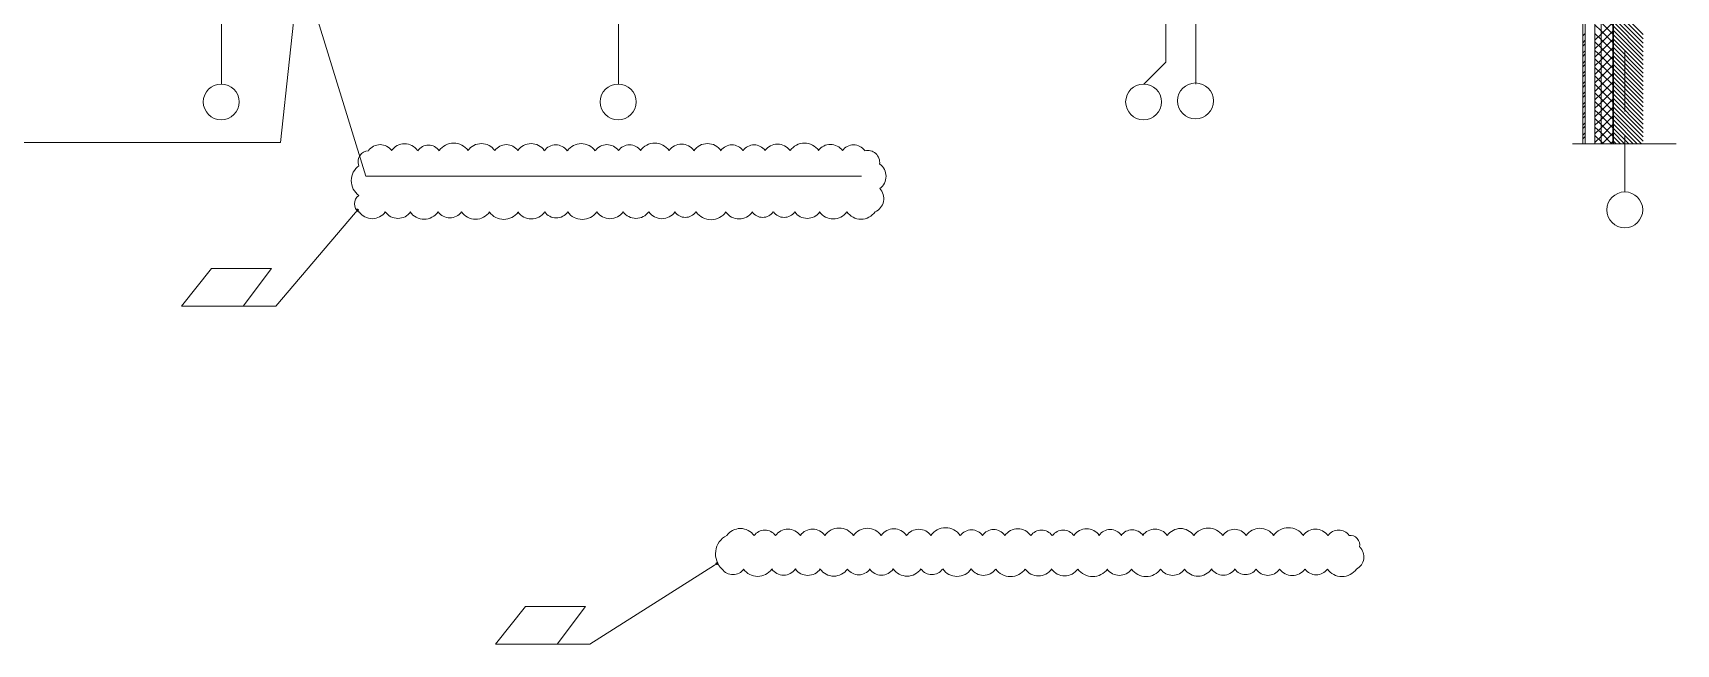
# Model space of a CAD drawing. Header units: millimetres. Extents: x -356862 to 418287, y 0 to 839748.
# Drawn here: x 397891 to 411865, y 752437 to 757635 of the extents above; entities that cross this region are included whole.
import ezdxf

# ---------------------------------------------------------------- set-up
doc = ezdxf.new("R2010")
doc.units = ezdxf.units.MM
doc.layers.add('PDF _Геометрия', color=7, linetype='Continuous', true_color=0xbababa)
doc.layers.add('PDF _Сплошная заливка', color=7, linetype='Continuous', true_color=0xf50000)

msp = doc.modelspace()

# ---------------------------------------------------------------- linework, layer by layer
at = {"layer": 'PDF _Геометрия', "color": 7, "lineweight": 13}
msp.add_lwpolyline([(411072.9051, 756691.2181), (411072.9051, 760899.8779), (411092.3897, 760899.8779), (411328.369, 760899.8779), (411328.369, 759364.9295), (411092.3897, 759364.9295), (411328.369, 759364.9295), (411583.833, 759364.9295), (411328.369, 759364.9295), (411328.369, 756691.2181)], dxfattribs=at)
at = {"layer": 'PDF _Геометрия', "color": 7, "lineweight": 9}
msp.add_lwpolyline([(411092.3897, 756691.2181), (411092.3897, 759364.9295), (411092.3897, 760899.8779), (411092.3897, 759364.9295)], close=True, dxfattribs=at)
for points in [[(411174.6577, 756691.2181), (411174.6577, 759364.9295), (411174.6577, 760899.8779)], [(411226.6165, 756691.2181), (411226.6165, 759364.9295), (411226.6165, 760899.8779)], [(399494.7608, 757199.981), (399494.7608, 757992.3522)], [(407338.369, 757199.981), (407524.5546, 757386.1666), (407524.5546, 758011.8367)], [(402869.9154, 757199.981), (402869.9154, 757918.7439)], [(407780.0185, 757199.981), (407780.0185, 757918.7439)], [(411430.1216, 757581.012), (411430.1216, 757581.012)], [(411430.1216, 756966.1666), (411430.1216, 757479.2594)], [(411430.1216, 756864.414), (411430.1216, 756864.414)], [(411430.1216, 756282.0429), (411430.1216, 756762.6614)]]:
    msp.add_lwpolyline(points, dxfattribs=at)
at = {"layer": 'PDF _Геометрия', "color": 7, "lineweight": 30}
msp.add_lwpolyline([(411583.833, 760204.9295), (411583.833, 760899.8779), (411328.369, 760899.8779), (411328.369, 760204.9295), (411328.369, 759364.9295), (411328.369, 756691.2181)], dxfattribs=at)
at = {"layer": 'PDF _Геометрия', "color": 251, "lineweight": 20, "true_color": 0x545454}
for points in [[(399535.8948, 760269.8779), (399542.3897, 760246.0635), (400722.2866, 756416.2697), (400817.5443, 756416.2697), (404937.4412, 756416.2697)], [(400304.4515, 759564.1047), (400302.2866, 759540.2903), (399997.0288, 756702.0429), (399901.7711, 756702.0429), (397180.4309, 756702.0429)]]:
    msp.add_lwpolyline(points, dxfattribs=at)
at = {"layer": 'PDF _Геометрия', "color": 8, "lineweight": 9, "true_color": 0x808080}
for points in [[(411583.833, 757583.1769), (411328.369, 757838.6408), (411226.6165, 757942.5584), (411174.6577, 757992.3522)], [(411583.833, 757511.7336), (411328.369, 757767.1975), (411226.6165, 757868.9501), (411174.6577, 757920.9089)], [(411583.833, 757619.981), (411328.369, 757875.445)], [(411583.833, 757438.1254), (411328.369, 757693.5893), (411226.6165, 757797.5068), (411174.6577, 757847.3006)], [(411583.833, 757366.6821), (411328.369, 757622.146), (411226.6165, 757723.8986), (411174.6577, 757775.8573)], [(411174.6577, 757572.3522), (411226.6165, 757624.3109), (411328.369, 757726.0635)], [(411583.833, 757546.3728), (411328.369, 757804.0017)], [(411583.833, 757474.9295), (411328.369, 757730.3934)], [(411072.9051, 757609.1563), (411092.3897, 757630.8058)], [(411072.9051, 757550.7027), (411092.3897, 757572.3522)], [(411583.833, 757293.0738), (411328.369, 757550.7027), (411226.6165, 757652.4553), (411174.6577, 757704.414)], [(411174.6577, 757498.7439), (411226.6165, 757550.7027), (411328.369, 757652.4553)], [(411583.833, 757221.6305), (411328.369, 757477.0944), (411226.6165, 757578.847), (411174.6577, 757630.8058)], [(411174.6577, 757427.3006), (411226.6165, 757479.2594), (411328.369, 757581.012)], [(411583.833, 757403.4862), (411328.369, 757658.9501)], [(411583.833, 757329.8779), (411328.369, 757585.3419)], [(411072.9051, 757522.5584), (411092.3897, 757542.0429)], [(411072.9051, 757464.1047), (411092.3897, 757483.5893)], [(411072.9051, 757433.7955), (411092.3897, 757455.445)], [(411583.833, 757150.1872), (411328.369, 757405.6511), (411226.6165, 757507.4037), (411174.6577, 757559.3625)], [(411174.6577, 757355.8573), (411226.6165, 757405.6511), (411328.369, 757509.5687)], [(411583.833, 757076.579), (411328.369, 757332.0429), (411226.6165, 757435.9604), (411174.6577, 757485.7542)], [(411174.6577, 757282.2491), (411226.6165, 757334.2078), (411328.369, 757435.9604)], [(411583.833, 757258.4346), (411328.369, 757513.8986)], [(411583.833, 757184.8264), (411328.369, 757442.4553)], [(411072.9051, 757375.3419), (411092.3897, 757396.9913)], [(411072.9051, 757347.1975), (411092.3897, 757366.6821)], [(411072.9051, 757288.7439), (411092.3897, 757310.3934)], [(411583.833, 757005.1357), (411328.369, 757260.5996), (411226.6165, 757362.3522), (411174.6577, 757414.3109)], [(411174.6577, 757210.8058), (411226.6165, 757260.5996), (411328.369, 757364.5171)], [(411583.833, 756931.5274), (411328.369, 757189.1563), (411226.6165, 757290.9089), (411174.6577, 757340.7027)], [(411583.833, 757113.3831), (411328.369, 757368.847)], [(411583.833, 757041.9398), (411328.369, 757297.4037)], [(411072.9051, 757260.5996), (411092.3897, 757280.0841)], [(411072.9051, 757202.146), (411092.3897, 757221.6305)], [(411072.9051, 757171.8367), (411092.3897, 757193.4862)], [(411174.6577, 757137.1975), (411226.6165, 757189.1563), (411328.369, 757290.9089)], [(411583.833, 756860.0841), (411328.369, 757115.548), (411226.6165, 757217.3006), (411174.6577, 757269.2594)], [(411174.6577, 757065.7542), (411226.6165, 757117.713), (411328.369, 757219.4656)], [(411583.833, 756788.6408), (411328.369, 757044.1047), (411226.6165, 757145.8573), (411174.6577, 757197.8161)], [(411583.833, 756968.3315), (411328.369, 757223.7955)], [(411583.833, 756896.8882), (411328.369, 757152.3522)], [(411072.9051, 757113.3831), (411092.3897, 757135.0326)], [(411072.9051, 757085.2388), (411092.3897, 757104.7233)], [(411072.9051, 757026.7852), (411092.3897, 757046.2697)], [(411072.9051, 756996.4759), (411092.3897, 757018.1254)], [(411174.6577, 756994.3109), (411226.6165, 757044.1047), (411328.369, 757145.8573)], [(411583.833, 756715.0326), (411328.369, 756970.4965), (411226.6165, 757074.414), (411174.6577, 757124.2078)], [(411174.6577, 756920.7027), (411226.6165, 756972.6614), (411328.369, 757074.414)], [(411534.0391, 756691.2181), (411328.369, 756899.0532), (411226.6165, 757000.8058), (411174.6577, 757052.7645)], [(411583.833, 756823.28), (411328.369, 757078.7439)], [(411072.9051, 756938.0223), (411092.3897, 756959.6718)], [(411072.9051, 756909.8779), (411092.3897, 756929.3625)], [(411174.6577, 756849.2594), (411226.6165, 756899.0532), (411328.369, 757002.9707)], [(411462.5959, 756691.2181), (411328.369, 756825.445), (411226.6165, 756929.3625), (411174.6577, 756979.1563)], [(411174.6577, 756775.6511), (411226.6165, 756827.6099), (411328.369, 756929.3625)], [(411391.1526, 756691.2181), (411328.369, 756754.0017), (411226.6165, 756855.7542), (411174.6577, 756907.713)], [(411583.833, 756751.8367), (411328.369, 757007.3006)], [(411570.8433, 756691.2181), (411328.369, 756935.8573)], [(411072.9051, 756851.4243), (411092.3897, 756870.9089)], [(411072.9051, 756821.1151), (411092.3897, 756842.7645)], [(411072.9051, 756764.8264), (411092.3897, 756784.3109)], [(411072.9051, 756734.5171), (411092.3897, 756754.0017)], [(411174.6577, 756704.2078), (411226.6165, 756754.0017), (411328.369, 756857.9192)], [(411317.5443, 756691.2181), (411226.6165, 756784.3109), (411174.6577, 756834.1047)], [(411246.101, 756691.2181), (411226.6165, 756710.7027), (411174.6577, 756762.6614)], [(411235.2763, 756691.2181), (411328.369, 756784.3109)], [(411499.4, 756691.2181), (411328.369, 756862.2491)], [(411425.7917, 756691.2181), (411328.369, 756790.8058)], [(411088.0598, 756691.2181), (411092.3897, 756697.713)], [(411306.7196, 756691.2181), (411328.369, 756712.8676)], [(411354.3484, 756691.2181), (411328.369, 756717.1975)]]:
    msp.add_lwpolyline(points, dxfattribs=at)
at = {"layer": 'PDF _Геометрия', "color": 1, "lineweight": 20}
for points in [[(403060.0594, 756633.4286, 0.5205398474), (402870.3089, 756633.4286, 0.520540103), (402674.0752, 756633.7473)], [(403512.3689, 756634.3848, 0.520539899), (403301.338, 756634.3848, 0.5205398854), (403058.0471, 756634.736)], [(404965.2912, 756633.4286, 0.5205398474), (404775.5407, 756633.4286, 0.52053993), (404571.4302, 756634.066)], [(400665.4976, 756112.6588, 0.5205398876), (400887.713, 756112.9775, 0.5205399285), (401102.2906, 756112.9775)], [(404581.0577, 756113.2632, 0.5205399392), (404813.3691, 756113.2632, 0.5205399235), (405052.9062, 756112.945)], [(404206.1488, 753359.5748, 0.5205400698), (404023.4917, 753359.5748, 0.5205399391), (403790.8207, 753359.6401)], [(404868.4852, 753361.2007, 0.5205398854), (404625.5337, 753361.2007, 0.5205401016), (404418.1039, 753361.7726)], [(407762.9332, 753361.4866, 0.5205400015), (407537.7153, 753361.4866, 0.5205401016), (407330.0785, 753361.7726)], [(408441.9703, 753361.8054, 0.5205399391), (408209.6589, 753361.8054, 0.5205400552), (408009.1156, 753361.4538)], [(408709.4128, 753075.464, 0.5205398473), (408899.1633, 753075.464, 0.5205399252), (409146.208, 753075.08, 0.5205702918), (409174.3023, 753262.5633)], [(404174.8355, 753076.0687, 0.5205400552), (404375.2262, 753076.0687, 0.520539899), (404586.2252, 753076.6731)], [(405627.9444, 753076.3218, 0.5205398854), (405870.896, 753076.3218, 0.5205401016), (406078.3257, 753075.75)], [(406079.0589, 753076.0031, 0.5205398818), (406329.1039, 753076.0031, 0.5205400015), (406554.8435, 753076.0359)], [(407234.796, 753075.08, 0.5205399252), (407481.2943, 753075.08, 0.5205399299), (407685.1774, 753074.8269, 0.5205399519), (407914.0946, 753074.7941)]]:
    msp.add_lwpolyline(points, format="xyb", dxfattribs=at)
at = {"layer": 'PDF _Геометрия', "color": 7, "lineweight": 5}
msp.add_lwpolyline([(410984.1422, 756691.2181), (411072.9051, 756691.2181), (411865.2763, 756691.2181)], dxfattribs=at)
at = {"layer": 'PDF _Геометрия', "color": 1, "lineweight": 20}
for points in [[(400642.1835, 756117.5068), (400633.5237, 756108.847), (399958.0598, 755309.981), (399702.5959, 755309.981), (399360.534, 755309.981)], [(403696.9257, 753114.7233), (403686.101, 753108.2285), (402627.4412, 752437.0944), (402371.9773, 752437.0944), (401999.6062, 752437.0944)]]:
    msp.add_lwpolyline(points, dxfattribs=at)
for points in [[(399154.8639, 755309.981), (399678.7814, 755309.981), (399921.2556, 755630.3934), (399410.3278, 755630.3934)], [(401824.2453, 752437.0944), (402348.1629, 752437.0944), (402590.6371, 752757.5068), (402079.7093, 752757.5068)]]:
    msp.add_lwpolyline(points, close=True, dxfattribs=at)
at = {"layer": 'PDF _Геометрия', "color": 7, "lineweight": 20}
for centre in [(399492.4659, 757047.6286), (402867.7571, 757047.6286), (407336.3957, 757047.6286), (407778.0628, 757056.2884), (411428.3113, 756129.653)]:
    msp.add_circle(centre, 152.6288, dxfattribs=at)
at = {"layer": 'PDF _Геометрия', "color": 1, "lineweight": 20}
for centre, radius, start, end in [((400748.1866, 756541.0098), 92.0102, 92.21372561, 202.20883853), ((400843.4488, 756564.8253), 120.1546, 35.00242959, 144.99757041), ((401051.2927, 756556.1654), 135.3093, 35.00244902, 144.99755098), ((401254.8066, 756569.1551), 111.4948, 35.0024326, 144.9975674), ((401469.1453, 756547.5045), 150.4639, 35.00244563, 144.99755437), ((401705.1335, 756553.9999), 139.6392, 35.00244322, 144.99755678), ((401917.3073, 756564.8253), 120.1546, 35.00242959, 144.99757041), ((402127.3161, 756556.1655), 137.4742, 35.00243875, 144.99756125), ((402337.3249, 756564.8252), 117.9897, 35.00245319, 144.99754681), ((402553.8286, 756549.6701), 143.969, 35.00243117, 144.99756883), ((403627.687, 756551.835), 141.8041, 35.00244437, 144.99755563), ((403835.5309, 756569.1551), 113.6598, 35.00244518, 144.99755482), ((404023.888, 756569.1551), 113.6598, 35.00244518, 144.99755482), ((404223.0721, 756558.3304), 130.9794, 35.00244534, 144.99755466), ((404452.5654, 756549.67), 148.299, 35.00244921, 144.99755079), ((404989.4947, 756532.3499), 102.8351, 353.00170775, 103.00230785), ((400752.5166, 756378.632), 154.7938, 125.00243909, 234.99756091), ((405019.804, 756415.4377), 126.6495, 305.00242972, 54.99757028), ((400711.3825, 756181.614), 85.5155, 125.00244321, 234.99755679), ((405002.4843, 756227.0795), 124.4845, 293.52174069, 43.52234646), ((401218.0003, 756194.6036), 143.969, 215.00243117, 324.99756883), ((401436.6689, 756183.7789), 122.3196, 215.00243391, 324.99756609), ((401655.3375, 756196.7691), 146.134, 215.00244578, 324.99755422), ((401895.6578, 756196.7692), 148.299, 215.00244921, 324.99755079), ((402129.4811, 756192.4387), 139.6392, 215.00244322, 324.99755678), ((402341.6548, 756181.6139), 120.1546, 215.00242959, 324.99757041), ((402562.4884, 756198.9341), 150.4639, 215.00244563, 324.99755437), ((402798.4765, 756192.4387), 137.4742, 215.00243875, 324.99756125), ((403019.3101, 756190.2737), 133.1443, 215.00244526, 324.99755475), ((403240.1458, 756190.2738), 135.3093, 215.00244902, 324.99755098), ((403439.3277, 756175.1185), 109.3299, 215.00243323, 324.99756677), ((403657.9963, 756201.099), 154.7938, 215.0024391, 324.9975609), ((403896.1495, 756190.2737), 137.4742, 215.00243875, 324.99756124), ((404097.4985, 756175.1185), 109.3299, 215.00243323, 324.99756677), ((404279.363, 756177.284), 111.4948, 215.0024326, 324.9975674), ((404476.3799, 756185.9439), 128.8144, 215.00244799, 324.99755201), ((404311.8372, 753286.96), 128.8144, 35.00244799, 144.99755201), ((404987.3297, 753278.2997), 143.969, 35.00243117, 144.99756883), ((405212.4932, 753286.96), 130.9794, 35.00244534, 144.99755466), ((405424.6669, 753286.9601), 126.6495, 35.00242972, 144.99757028), ((405651.9953, 753273.9698), 152.6289, 35.00244954, 144.99755046), ((405872.8289, 753293.4549), 115.8248, 35.00245265, 144.99754735), ((406061.186, 753295.6201), 115.8248, 35.00245265, 144.99754735), ((406266.8671, 753282.6298), 135.3093, 35.00244902, 144.99755098), ((406468.2139, 753295.6201), 111.4948, 35.0024326, 144.9975674), ((406652.2412, 753295.6201), 111.4948, 35.0024326, 144.9975674), ((406851.4252, 753286.96), 130.9794, 35.00244534, 144.99755466), ((407052.772, 753295.6201), 115.8248, 35.00245265, 144.99754735), ((407238.9664, 753295.6201), 113.6598, 35.00244518, 144.99755483), ((407886.3146, 753273.9698), 150.4639, 35.00244563, 144.99755437), ((408568.2976, 753271.8046), 154.7938, 35.0024391, 144.9975609), ((408797.7954, 753286.96), 128.8144, 35.00244799, 144.99755201), ((408994.8123, 753297.7851), 109.3299, 35.00243323, 144.99756677), ((403872.335, 753204.6884), 176.4433, 117.43286494, 227.43345643), ((409094.4043, 753280.4649), 81.1856, 347.79968735, 97.80027603), ((403844.1907, 753139.7375), 111.4948, 215.0024326, 324.9975674), ((404054.1973, 753159.2229), 146.134, 215.00244578, 324.99755422), ((404701.5455, 753157.0576), 141.8041, 215.00244437, 324.99755563), ((404913.7171, 753141.9025), 115.8248, 215.00245265, 324.99754735), ((405106.4063, 753146.2326), 122.3196, 215.00243391, 324.99756608), ((405325.0749, 753159.2228), 143.969, 215.00243117, 324.99756883), ((405535.0837, 753139.7375), 111.4948, 215.0024326, 324.9975674), ((406665.2308, 753152.7277), 135.3093, 215.00244902, 324.99755098), ((406903.3884, 753163.5528), 152.6289, 215.00244954, 324.99755046), ((407130.7146, 753148.3975), 126.6495, 215.00242972, 324.99757028), ((408014.0488, 753146.2326), 122.3196, 215.00243391, 324.99756609), ((408202.4103, 753139.7375), 111.4948, 215.0024326, 324.9975674), ((408392.9302, 753144.0674), 122.3196, 215.00243391, 324.99756609), ((408600.774, 753150.5625), 130.9794, 215.00244534, 324.99755466)]:
    msp.add_arc(centre, radius, start, end, dxfattribs=at)
at = {"layer": 'PDF _Сплошная заливка', "color": 1, "transparency": 33554559}
for points in [[(400650.8433, 756128.3315), (400640.0185, 756136.9913), (400637.8536, 756126.1666)], [(400637.8536, 756126.1666), (400642.1835, 756117.5068), (400650.8433, 756128.3315)], [(400648.6783, 756141.3212), (400650.8433, 756128.3315), (400640.0185, 756136.9913)], [(400642.1835, 756117.5068), (400650.8433, 756128.3315), (400650.8433, 756115.3419)], [(400659.5031, 756136.9913), (400648.6783, 756141.3212), (400650.8433, 756128.3315)], [(400663.833, 756128.3315), (400650.8433, 756128.3315), (400659.5031, 756136.9913)], [(400650.8433, 756128.3315), (400650.8433, 756115.3419), (400659.5031, 756119.6718)], [(400659.5031, 756119.6718), (400663.833, 756128.3315), (400650.8433, 756128.3315)], [(403707.7505, 753121.2181), (403701.2556, 753132.0429), (403694.7608, 753125.548)], [(403694.7608, 753125.548), (403696.9257, 753114.7233), (403707.7505, 753121.2181)], [(403696.9257, 753114.7233), (403707.7505, 753121.2181), (403705.5855, 753110.3934)], [(403712.0804, 753134.2078), (403707.7505, 753121.2181), (403701.2556, 753132.0429)], [(403707.7505, 753121.2181), (403705.5855, 753110.3934), (403714.2453, 753110.3934)], [(403718.5752, 753129.8779), (403712.0804, 753134.2078), (403707.7505, 753121.2181)], [(403720.7402, 753119.0532), (403707.7505, 753121.2181), (403718.5752, 753129.8779)], [(403714.2453, 753110.3934), (403720.7402, 753119.0532), (403707.7505, 753121.2181)]]:
    msp.add_solid(points, dxfattribs=at)

doc.saveas('drawing.dxf')
